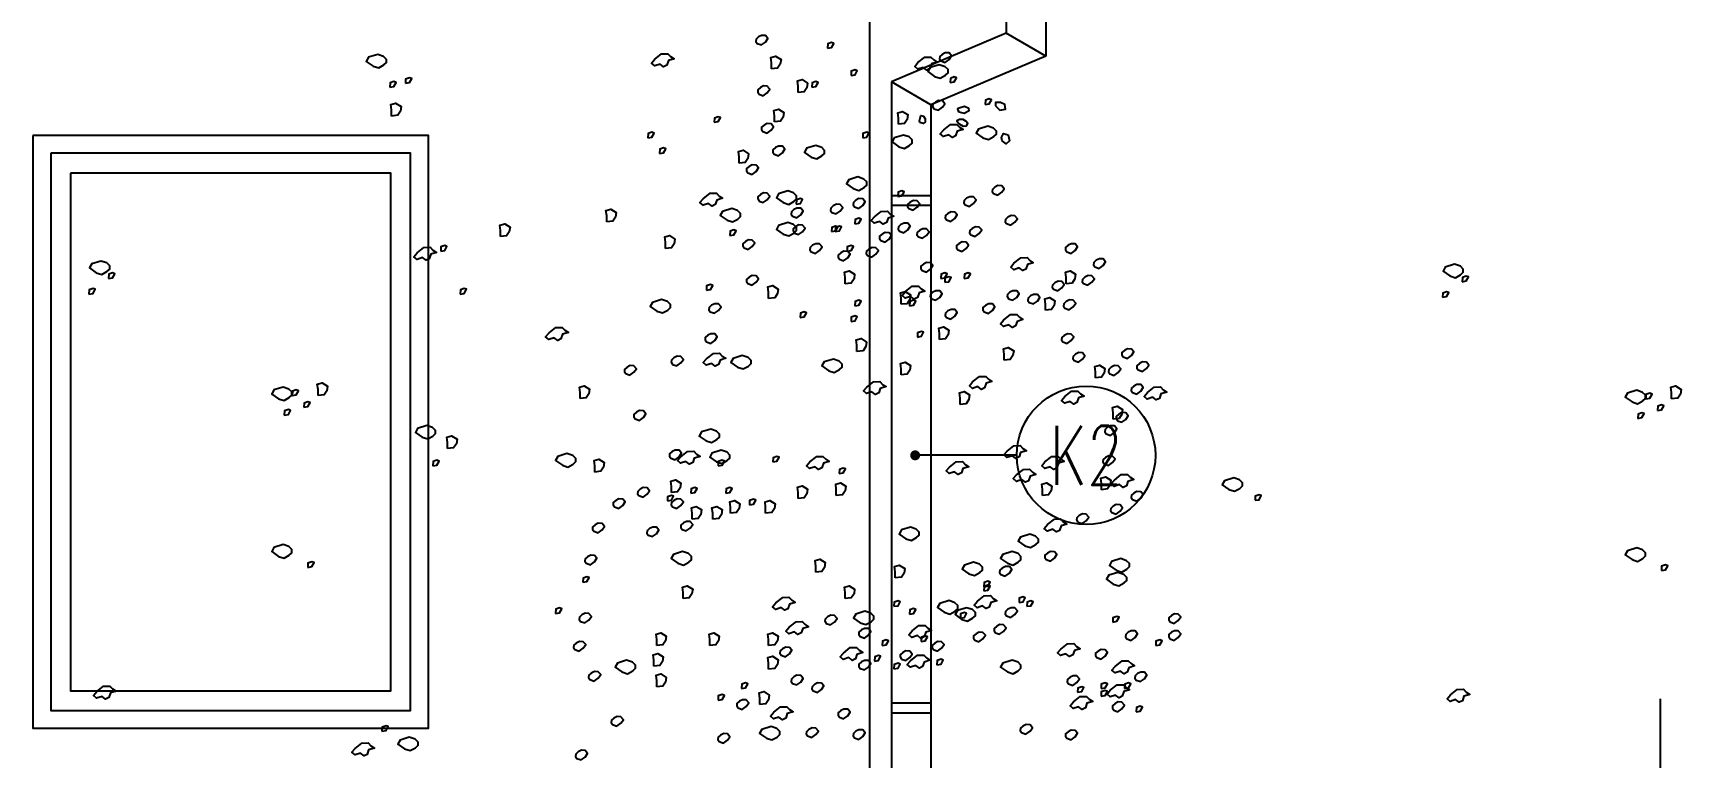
# Model space of a CAD drawing. Header units: millimetres. Extents: x 462666 to 1244237, y 2328025 to 3795663.
# Drawn here: x 1076190 to 1080358, y 2914941 to 2916773 of the extents above; entities that cross this region are included whole.
import ezdxf
from ezdxf.enums import TextEntityAlignment as Align
from ezdxf.lldxf.tags import DXFTag

# ---------------------------------------------------------------- set-up
doc = ezdxf.new("R2010")
doc.units = ezdxf.units.MM
for name, color, linetype in [('arbre', 250, 'Continuous'), ('MUR-POH', 64, 'Continuous'), ('MUR_POH', 64, 'Continuous'), ('MUR_REZ', 3, 'Continuous'), ('PLE_REZ', 200, 'Continuous'), ('TXT_50', 50, 'Continuous')]:
    doc.layers.add(name, color=color, linetype=linetype)
doc.styles.add('SIMPLEX.SHX', font='SIMPLEX.SHX', dxfattribs={"width": 0.7})
tags = doc.linetypes.add('DASHED', pattern=[0.75, 0.5, -0.25]).pattern_tags.tags
tags[6:7] = [DXFTag(74, 4), DXFTag(75, 0), DXFTag(340, '0'), DXFTag(46, 1.0), DXFTag(50, 0.0), DXFTag(44, 0.0), DXFTag(45, 0.0)]
tags[4:5] = [DXFTag(74, 4), DXFTag(75, 0), DXFTag(340, '0'), DXFTag(46, 1.0), DXFTag(50, 0.0), DXFTag(44, 0.0), DXFTag(45, 0.0)]

# ---------------------------------------------------------------- blocks, each defined once
blk = doc.blocks.new('arbre3')
at = {"layer": 'arbre', "color": 252}
for points in [[(249.479, 32.191), (249.52, 32.176), (249.559, 32.204), (249.583, 32.239), (249.559, 32.267), (249.522, 32.269), (249.492, 32.254), (249.468, 32.232), (249.466, 32.211)], [(258.859, 31.94), (258.914, 31.923), (258.964, 31.951), (258.99, 31.975), (258.99, 32.005), (258.962, 32.034), (258.905, 32.053), (258.816, 32.025), (258.794, 31.986)], [(261.587, 32.006), (261.652, 32.058), (261.713, 32.06), (261.739, 32.032), (261.774, 32.01), (261.717, 31.993), (261.702, 31.949), (261.671, 31.934), (261.637, 31.96), (261.585, 31.943), (261.554, 31.969)], [(263.257, 32.114), (263.296, 32.121), (263.318, 32.16), (263.296, 32.169), (263.259, 32.156)], [(264.353, 31.991), (264.394, 31.976), (264.433, 32.004), (264.457, 32.039), (264.433, 32.067), (264.396, 32.069), (264.366, 32.054), (264.342, 32.032), (264.34, 32.01)], [(251.195, 31.872), (251.25, 31.855), (251.3, 31.883), (251.326, 31.907), (251.326, 31.938), (251.298, 31.966), (251.241, 31.985), (251.152, 31.957), (251.13, 31.918)], [(262.715, 31.913), (262.715, 31.971), (262.709, 32.024), (262.755, 32.037), (262.807, 32.004), (262.8, 31.958), (262.774, 31.919)], [(263.484, 31.85), (263.523, 31.856), (263.545, 31.895), (263.523, 31.904), (263.486, 31.891)], [(264.132, 31.974), (264.197, 32.026), (264.258, 32.028), (264.284, 32), (264.319, 31.978), (264.263, 31.961), (264.247, 31.917), (264.217, 31.902), (264.182, 31.928), (264.13, 31.911), (264.1, 31.937)], [(249.497, 31.701), (249.538, 31.685), (249.577, 31.714), (249.601, 31.748), (249.577, 31.777), (249.54, 31.779), (249.51, 31.764), (249.486, 31.742), (249.484, 31.72)], [(251.346, 31.812), (251.386, 31.818), (251.407, 31.858), (251.386, 31.866), (251.349, 31.853)], [(259.022, 31.736), (259.061, 31.743), (259.083, 31.782), (259.061, 31.791), (259.024, 31.778)], [(259.173, 31.774), (259.212, 31.781), (259.234, 31.82), (259.212, 31.828), (259.175, 31.815)], [(262.972, 31.685), (262.972, 31.744), (262.965, 31.796), (263.011, 31.809), (263.063, 31.776), (263.057, 31.731), (263.031, 31.691)], [(263.106, 31.736), (263.145, 31.743), (263.166, 31.782), (263.145, 31.791), (263.108, 31.778)], [(259.039, 31.457), (259.039, 31.516), (259.033, 31.568), (259.078, 31.581), (259.131, 31.548), (259.124, 31.503), (259.098, 31.464)], [(264.287, 31.528), (264.329, 31.513), (264.368, 31.541), (264.392, 31.576), (264.368, 31.604), (264.331, 31.607), (264.3, 31.591), (264.277, 31.57), (264.274, 31.548)], [(264.783, 31.567), (264.822, 31.574), (264.844, 31.613), (264.822, 31.622), (264.785, 31.609)], [(264.881, 31.554), (264.924, 31.513), (264.979, 31.524), (264.974, 31.567), (264.931, 31.589), (264.881, 31.587)], [(249.533, 31.337), (249.575, 31.322), (249.614, 31.35), (249.638, 31.385), (249.614, 31.413), (249.577, 31.415), (249.546, 31.4), (249.522, 31.379), (249.52, 31.357)], [(262.16, 31.396), (262.199, 31.403), (262.221, 31.442), (262.199, 31.45), (262.163, 31.437)], [(262.744, 31.4), (262.744, 31.459), (262.737, 31.511), (262.783, 31.524), (262.835, 31.491), (262.829, 31.446), (262.803, 31.407)], [(263.942, 31.378), (263.942, 31.437), (263.936, 31.489), (263.981, 31.502), (264.033, 31.47), (264.027, 31.424), (264.001, 31.385)], [(264.148, 31.411), (264.159, 31.461), (264.187, 31.457), (264.2, 31.428), (264.203, 31.396), (264.181, 31.385), (264.15, 31.394)], [(264.531, 31.381), (264.568, 31.357), (264.603, 31.363), (264.616, 31.385), (264.596, 31.407), (264.57, 31.422), (264.533, 31.424), (264.507, 31.411)], [(264.526, 31.496), (264.579, 31.483), (264.626, 31.509), (264.624, 31.53), (264.581, 31.548), (264.54, 31.535), (264.513, 31.526), (264.518, 31.513)], [(261.518, 31.245), (261.557, 31.251), (261.578, 31.291), (261.557, 31.299), (261.52, 31.286)], [(263.597, 31.245), (263.636, 31.251), (263.658, 31.291), (263.636, 31.299), (263.599, 31.286)], [(263.946, 31.16), (264.001, 31.143), (264.051, 31.171), (264.077, 31.195), (264.077, 31.226), (264.048, 31.254), (263.992, 31.273), (263.903, 31.245), (263.881, 31.206)], [(264.381, 31.322), (264.446, 31.374), (264.507, 31.376), (264.533, 31.348), (264.568, 31.326), (264.511, 31.309), (264.496, 31.265), (264.466, 31.25), (264.431, 31.276), (264.379, 31.259), (264.348, 31.285)], [(264.761, 31.246), (264.816, 31.229), (264.866, 31.257), (264.892, 31.281), (264.892, 31.311), (264.863, 31.339), (264.807, 31.359), (264.718, 31.331), (264.696, 31.292)], [(264.939, 31.248), (264.959, 31.287), (265.004, 31.274), (265.017, 31.215), (264.985, 31.189), (264.946, 31.215)], [(249.642, 31.119), (249.684, 31.104), (249.723, 31.132), (249.747, 31.167), (249.723, 31.195), (249.686, 31.197), (249.655, 31.182), (249.632, 31.161), (249.629, 31.139)], [(261.631, 31.094), (261.67, 31.1), (261.692, 31.139), (261.67, 31.148), (261.633, 31.135)], [(262.402, 31.001), (262.402, 31.06), (262.395, 31.112), (262.441, 31.125), (262.493, 31.092), (262.487, 31.047), (262.461, 31.008)], [(263.098, 31.059), (263.153, 31.041), (263.203, 31.07), (263.229, 31.094), (263.229, 31.124), (263.201, 31.152), (263.144, 31.172), (263.055, 31.144), (263.033, 31.104)], [(249.388, 30.938), (249.429, 30.922), (249.468, 30.951), (249.492, 30.985), (249.468, 31.014), (249.431, 31.016), (249.401, 31.001), (249.377, 30.979), (249.375, 30.957)], [(263.505, 30.754), (263.56, 30.736), (263.61, 30.765), (263.636, 30.788), (263.636, 30.819), (263.608, 30.847), (263.551, 30.867), (263.462, 30.838), (263.44, 30.799)], [(264.863, 30.706), (264.904, 30.69), (264.943, 30.719), (264.967, 30.753), (264.943, 30.782), (264.906, 30.784), (264.876, 30.769), (264.852, 30.747), (264.849, 30.725)], [(249.497, 30.665), (249.538, 30.65), (249.577, 30.678), (249.601, 30.713), (249.577, 30.741), (249.54, 30.743), (249.51, 30.728), (249.486, 30.706), (249.484, 30.685)], [(262.055, 30.656), (262.12, 30.709), (262.181, 30.711), (262.207, 30.682), (262.242, 30.661), (262.185, 30.643), (262.17, 30.6), (262.14, 30.585), (262.105, 30.611), (262.053, 30.593), (262.022, 30.619)], [(262.827, 30.618), (262.881, 30.601), (262.931, 30.629), (262.958, 30.653), (262.958, 30.683), (262.929, 30.712), (262.873, 30.731), (262.784, 30.703), (262.762, 30.664)], [(262.954, 30.602), (262.994, 30.609), (263.015, 30.648), (262.994, 30.657), (262.957, 30.644)], [(263.518, 30.578), (263.559, 30.563), (263.598, 30.591), (263.622, 30.626), (263.598, 30.654), (263.561, 30.657), (263.531, 30.641), (263.507, 30.62), (263.505, 30.598)], [(263.937, 30.678), (263.977, 30.685), (263.998, 30.724), (263.977, 30.732), (263.94, 30.719)], [(264.045, 30.56), (264.086, 30.545), (264.125, 30.573), (264.149, 30.608), (264.125, 30.636), (264.088, 30.638), (264.058, 30.623), (264.034, 30.602), (264.032, 30.58)], [(264.59, 30.597), (264.631, 30.581), (264.67, 30.61), (264.694, 30.644), (264.67, 30.673), (264.633, 30.675), (264.603, 30.66), (264.579, 30.638), (264.577, 30.616)], [(261.12, 30.432), (261.12, 30.49), (261.113, 30.542), (261.159, 30.555), (261.211, 30.523), (261.204, 30.477), (261.178, 30.438)], [(262.285, 30.449), (262.339, 30.431), (262.389, 30.459), (262.415, 30.483), (262.415, 30.514), (262.387, 30.542), (262.33, 30.562), (262.241, 30.533), (262.219, 30.494)], [(262.918, 30.488), (262.959, 30.472), (262.998, 30.501), (263.022, 30.535), (262.998, 30.564), (262.961, 30.566), (262.931, 30.551), (262.907, 30.529), (262.905, 30.507)], [(263.299, 30.524), (263.341, 30.509), (263.38, 30.537), (263.404, 30.572), (263.38, 30.6), (263.343, 30.602), (263.313, 30.587), (263.289, 30.565), (263.286, 30.543)], [(263.522, 30.413), (263.561, 30.42), (263.582, 30.459), (263.561, 30.468), (263.524, 30.455)], [(263.712, 30.481), (263.777, 30.534), (263.838, 30.536), (263.864, 30.507), (263.898, 30.486), (263.842, 30.468), (263.827, 30.425), (263.796, 30.41), (263.762, 30.436), (263.709, 30.418), (263.679, 30.444)], [(264.408, 30.451), (264.449, 30.436), (264.489, 30.464), (264.512, 30.499), (264.489, 30.527), (264.452, 30.529), (264.421, 30.514), (264.397, 30.493), (264.395, 30.471)], [(264.99, 30.415), (265.031, 30.4), (265.07, 30.428), (265.094, 30.463), (265.07, 30.491), (265.033, 30.493), (265.003, 30.478), (264.979, 30.456), (264.977, 30.434)], [(260.094, 30.289), (260.094, 30.348), (260.087, 30.4), (260.133, 30.413), (260.185, 30.38), (260.178, 30.335), (260.152, 30.296)], [(261.69, 30.175), (261.69, 30.234), (261.683, 30.286), (261.729, 30.299), (261.781, 30.266), (261.774, 30.221), (261.748, 30.182)], [(262.312, 30.3), (262.351, 30.307), (262.372, 30.346), (262.351, 30.354), (262.314, 30.341)], [(262.827, 30.313), (262.881, 30.296), (262.931, 30.324), (262.958, 30.348), (262.958, 30.378), (262.929, 30.406), (262.873, 30.426), (262.784, 30.398), (262.762, 30.359)], [(262.936, 30.324), (262.977, 30.309), (263.016, 30.337), (263.04, 30.372), (263.016, 30.4), (262.979, 30.402), (262.949, 30.387), (262.925, 30.365), (262.923, 30.344)], [(263.295, 30.338), (263.334, 30.344), (263.356, 30.383), (263.334, 30.392), (263.297, 30.379)], [(263.332, 30.338), (263.372, 30.344), (263.393, 30.383), (263.372, 30.392), (263.335, 30.379)], [(263.772, 30.251), (263.813, 30.236), (263.852, 30.264), (263.876, 30.299), (263.852, 30.327), (263.815, 30.33), (263.785, 30.314), (263.761, 30.293), (263.759, 30.271)], [(263.954, 30.342), (263.995, 30.327), (264.034, 30.355), (264.058, 30.39), (264.034, 30.418), (263.997, 30.42), (263.967, 30.405), (263.943, 30.384), (263.941, 30.362)], [(264.136, 30.288), (264.177, 30.273), (264.216, 30.301), (264.24, 30.336), (264.216, 30.364), (264.179, 30.366), (264.149, 30.351), (264.125, 30.329), (264.122, 30.307)], [(264.644, 30.306), (264.686, 30.291), (264.725, 30.319), (264.749, 30.354), (264.725, 30.382), (264.688, 30.384), (264.657, 30.369), (264.634, 30.347), (264.631, 30.325)], [(249.352, 30.211), (249.393, 30.196), (249.432, 30.224), (249.456, 30.259), (249.432, 30.287), (249.395, 30.289), (249.365, 30.274), (249.341, 30.252), (249.339, 30.23)], [(259.287, 30.132), (259.352, 30.184), (259.413, 30.186), (259.439, 30.158), (259.474, 30.136), (259.417, 30.119), (259.402, 30.075), (259.372, 30.06), (259.337, 30.086), (259.285, 30.069), (259.254, 30.095)], [(259.514, 30.149), (259.553, 30.155), (259.574, 30.195), (259.553, 30.203), (259.516, 30.19)], [(263.1, 30.142), (263.141, 30.127), (263.18, 30.155), (263.204, 30.19), (263.18, 30.218), (263.143, 30.221), (263.113, 30.205), (263.089, 30.184), (263.087, 30.162)], [(263.372, 30.07), (263.413, 30.055), (263.453, 30.083), (263.477, 30.118), (263.453, 30.146), (263.416, 30.148), (263.385, 30.133), (263.361, 30.111), (263.359, 30.089)], [(263.446, 30.149), (263.485, 30.155), (263.507, 30.195), (263.485, 30.203), (263.448, 30.19)], [(263.645, 30.106), (263.686, 30.091), (263.725, 30.119), (263.749, 30.154), (263.725, 30.182), (263.688, 30.184), (263.658, 30.169), (263.634, 30.147), (263.632, 30.126)], [(264.517, 30.161), (264.558, 30.145), (264.598, 30.174), (264.622, 30.208), (264.598, 30.237), (264.561, 30.239), (264.53, 30.224), (264.506, 30.202), (264.504, 30.18)], [(265.571, 30.142), (265.613, 30.127), (265.652, 30.155), (265.676, 30.19), (265.652, 30.218), (265.615, 30.221), (265.584, 30.205), (265.56, 30.184), (265.558, 30.162)], [(256.18, 29.94), (256.235, 29.923), (256.285, 29.951), (256.311, 29.975), (256.311, 30.005), (256.283, 30.034), (256.226, 30.053), (256.137, 30.025), (256.115, 29.986)], [(264.172, 29.961), (264.213, 29.946), (264.252, 29.974), (264.276, 30.009), (264.252, 30.037), (264.215, 30.039), (264.185, 30.024), (264.161, 30.002), (264.159, 29.98)], [(265.061, 30.032), (265.127, 30.084), (265.187, 30.086), (265.214, 30.058), (265.248, 30.036), (265.192, 30.019), (265.177, 29.975), (265.146, 29.96), (265.111, 29.986), (265.059, 29.969), (265.029, 29.995)], [(265.844, 29.997), (265.885, 29.982), (265.924, 30.01), (265.948, 30.045), (265.924, 30.073), (265.887, 30.075), (265.857, 30.06), (265.833, 30.038), (265.831, 30.017)], [(249.388, 29.866), (249.429, 29.85), (249.468, 29.879), (249.492, 29.913), (249.468, 29.942), (249.431, 29.944), (249.401, 29.929), (249.377, 29.907), (249.375, 29.885)], [(256.3, 29.884), (256.339, 29.891), (256.361, 29.93), (256.339, 29.939), (256.302, 29.926)], [(262.085, 29.771), (262.124, 29.777), (262.146, 29.817), (262.124, 29.825), (262.087, 29.812)], [(263.428, 29.833), (263.428, 29.892), (263.421, 29.944), (263.467, 29.957), (263.519, 29.925), (263.513, 29.879), (263.487, 29.84)], [(264.353, 29.884), (264.393, 29.891), (264.414, 29.93), (264.393, 29.939), (264.356, 29.926)], [(264.391, 29.847), (264.43, 29.853), (264.452, 29.892), (264.43, 29.901), (264.393, 29.888)], [(264.58, 29.884), (264.619, 29.891), (264.641, 29.93), (264.619, 29.939), (264.582, 29.926)], [(265.444, 29.779), (265.485, 29.764), (265.525, 29.792), (265.548, 29.827), (265.525, 29.855), (265.488, 29.857), (265.457, 29.842), (265.433, 29.82), (265.431, 29.799)], [(265.565, 29.833), (265.565, 29.892), (265.559, 29.944), (265.604, 29.957), (265.656, 29.925), (265.65, 29.879), (265.624, 29.84)], [(265.735, 29.834), (265.776, 29.818), (265.815, 29.847), (265.839, 29.881), (265.815, 29.91), (265.778, 29.912), (265.748, 29.897), (265.724, 29.875), (265.722, 29.853)], [(249.024, 29.593), (249.066, 29.578), (249.105, 29.606), (249.129, 29.641), (249.105, 29.669), (249.068, 29.671), (249.037, 29.656), (249.014, 29.634), (249.011, 29.613)], [(256.111, 29.733), (256.15, 29.74), (256.171, 29.779), (256.15, 29.787), (256.113, 29.774)], [(259.703, 29.733), (259.742, 29.74), (259.764, 29.779), (259.742, 29.787), (259.705, 29.774)], [(261.606, 29.567), (261.661, 29.55), (261.711, 29.578), (261.737, 29.602), (261.737, 29.632), (261.708, 29.661), (261.652, 29.68), (261.563, 29.652), (261.541, 29.613)], [(262.687, 29.691), (262.687, 29.75), (262.68, 29.802), (262.726, 29.815), (262.778, 29.782), (262.772, 29.737), (262.746, 29.697)], [(263.522, 29.62), (263.561, 29.626), (263.582, 29.665), (263.561, 29.674), (263.524, 29.661)], [(263.969, 29.634), (263.969, 29.693), (263.963, 29.745), (264.008, 29.758), (264.061, 29.725), (264.054, 29.68), (264.028, 29.64)], [(264.011, 29.757), (264.077, 29.809), (264.138, 29.811), (264.164, 29.783), (264.198, 29.761), (264.142, 29.744), (264.127, 29.7), (264.096, 29.685), (264.061, 29.711), (264.009, 29.694), (263.979, 29.72)], [(264.051, 29.62), (264.09, 29.626), (264.112, 29.665), (264.09, 29.674), (264.053, 29.661)], [(264.263, 29.688), (264.304, 29.673), (264.343, 29.701), (264.367, 29.736), (264.343, 29.764), (264.306, 29.766), (264.276, 29.751), (264.252, 29.729), (264.25, 29.708)], [(265.008, 29.688), (265.049, 29.673), (265.088, 29.701), (265.112, 29.736), (265.088, 29.764), (265.051, 29.766), (265.021, 29.751), (264.997, 29.729), (264.995, 29.708)], [(265.208, 29.652), (265.249, 29.637), (265.288, 29.665), (265.312, 29.7), (265.288, 29.728), (265.251, 29.73), (265.221, 29.715), (265.197, 29.693), (265.195, 29.671)], [(265.366, 29.577), (265.366, 29.636), (265.359, 29.688), (265.405, 29.701), (265.457, 29.668), (265.45, 29.623), (265.424, 29.584)], [(265.553, 29.597), (265.594, 29.582), (265.634, 29.61), (265.658, 29.645), (265.634, 29.673), (265.597, 29.676), (265.566, 29.66), (265.542, 29.639), (265.54, 29.617)], [(262.992, 29.506), (263.031, 29.513), (263.053, 29.552), (263.031, 29.561), (262.994, 29.548)], [(263.484, 29.469), (263.523, 29.475), (263.545, 29.514), (263.523, 29.523), (263.486, 29.51)], [(264.408, 29.507), (264.449, 29.491), (264.489, 29.52), (264.512, 29.554), (264.489, 29.583), (264.452, 29.585), (264.421, 29.57), (264.397, 29.548), (264.395, 29.526)], [(264.772, 29.561), (264.813, 29.546), (264.852, 29.574), (264.876, 29.609), (264.852, 29.637), (264.815, 29.639), (264.785, 29.624), (264.761, 29.602), (264.759, 29.581)], [(264.961, 29.482), (265.027, 29.534), (265.087, 29.536), (265.114, 29.508), (265.148, 29.486), (265.092, 29.469), (265.077, 29.425), (265.046, 29.41), (265.011, 29.436), (264.959, 29.419), (264.929, 29.445)], [(248.988, 29.303), (249.029, 29.287), (249.069, 29.316), (249.092, 29.35), (249.069, 29.379), (249.032, 29.381), (249.001, 29.366), (248.977, 29.344), (248.975, 29.322)], [(260.562, 29.357), (260.627, 29.409), (260.688, 29.411), (260.714, 29.383), (260.749, 29.361), (260.692, 29.344), (260.677, 29.3), (260.647, 29.285), (260.612, 29.311), (260.56, 29.294), (260.529, 29.32)], [(264.127, 29.317), (264.166, 29.324), (264.187, 29.363), (264.166, 29.372), (264.129, 29.359)], [(264.34, 29.292), (264.34, 29.351), (264.333, 29.403), (264.379, 29.416), (264.431, 29.383), (264.425, 29.338), (264.398, 29.299)], [(265.535, 29.27), (265.576, 29.255), (265.615, 29.283), (265.639, 29.318), (265.615, 29.346), (265.578, 29.349), (265.548, 29.333), (265.524, 29.312), (265.522, 29.29)], [(263.542, 29.178), (263.542, 29.237), (263.535, 29.289), (263.581, 29.302), (263.633, 29.269), (263.627, 29.224), (263.601, 29.185)], [(264.967, 29.093), (264.967, 29.151), (264.96, 29.203), (265.006, 29.217), (265.058, 29.184), (265.051, 29.138), (265.025, 29.099)], [(266.117, 29.125), (266.158, 29.11), (266.197, 29.138), (266.221, 29.173), (266.197, 29.201), (266.16, 29.203), (266.13, 29.188), (266.106, 29.166), (266.104, 29.145)], [(248.207, 28.994), (248.248, 28.978), (248.287, 29.007), (248.311, 29.041), (248.287, 29.07), (248.25, 29.072), (248.22, 29.057), (248.196, 29.035), (248.194, 29.013)], [(248.661, 29.084), (248.702, 29.069), (248.741, 29.098), (248.765, 29.132), (248.741, 29.161), (248.704, 29.163), (248.674, 29.147), (248.65, 29.126), (248.648, 29.104)], [(262.087, 29.107), (262.152, 29.159), (262.213, 29.161), (262.239, 29.133), (262.274, 29.111), (262.217, 29.094), (262.202, 29.051), (262.171, 29.035), (262.137, 29.061), (262.084, 29.044), (262.054, 29.07)], [(262.386, 29.025), (262.441, 29.008), (262.491, 29.036), (262.517, 29.06), (262.517, 29.09), (262.488, 29.118), (262.432, 29.138), (262.343, 29.11), (262.321, 29.071)], [(263.268, 28.991), (263.322, 28.974), (263.372, 29.002), (263.398, 29.026), (263.398, 29.056), (263.37, 29.084), (263.314, 29.104), (263.225, 29.076), (263.203, 29.037)], [(263.969, 28.95), (263.969, 29.009), (263.963, 29.061), (264.008, 29.074), (264.061, 29.042), (264.054, 28.996), (264.028, 28.957)], [(265.644, 29.089), (265.685, 29.073), (265.724, 29.102), (265.748, 29.136), (265.724, 29.165), (265.688, 29.167), (265.657, 29.152), (265.633, 29.13), (265.631, 29.108)], [(265.85, 28.922), (265.85, 28.98), (265.844, 29.033), (265.889, 29.046), (265.941, 29.013), (265.935, 28.967), (265.909, 28.928)], [(265.989, 28.961), (266.031, 28.946), (266.07, 28.975), (266.094, 29.009), (266.07, 29.038), (266.033, 29.04), (266.002, 29.025), (265.979, 29.003), (265.976, 28.981)], [(266.262, 28.998), (266.303, 28.983), (266.342, 29.011), (266.366, 29.046), (266.342, 29.074), (266.305, 29.076), (266.275, 29.061), (266.251, 29.039), (266.249, 29.017)], [(258.327, 28.751), (258.327, 28.81), (258.32, 28.862), (258.366, 28.875), (258.418, 28.842), (258.412, 28.797), (258.386, 28.757)], [(263.637, 28.832), (263.702, 28.884), (263.763, 28.887), (263.789, 28.858), (263.823, 28.837), (263.767, 28.819), (263.752, 28.776), (263.721, 28.76), (263.687, 28.787), (263.634, 28.769), (263.604, 28.795)], [(264.661, 28.882), (264.727, 28.934), (264.788, 28.936), (264.814, 28.908), (264.848, 28.887), (264.792, 28.869), (264.777, 28.826), (264.746, 28.81), (264.711, 28.837), (264.659, 28.819), (264.629, 28.845)], [(257.944, 28.72), (257.998, 28.702), (258.048, 28.731), (258.074, 28.755), (258.074, 28.785), (258.046, 28.813), (257.989, 28.833), (257.9, 28.805), (257.879, 28.765)], [(258.077, 28.75), (258.116, 28.757), (258.138, 28.796), (258.116, 28.805), (258.079, 28.792)], [(260.863, 28.722), (260.863, 28.781), (260.857, 28.833), (260.902, 28.846), (260.954, 28.814), (260.948, 28.768), (260.922, 28.729)], [(264.539, 28.665), (264.539, 28.724), (264.533, 28.776), (264.578, 28.789), (264.631, 28.757), (264.624, 28.711), (264.598, 28.672)], [(265.554, 28.74), (265.619, 28.792), (265.68, 28.794), (265.706, 28.766), (265.741, 28.744), (265.684, 28.727), (265.669, 28.683), (265.639, 28.668), (265.604, 28.694), (265.552, 28.677), (265.521, 28.703)], [(266.207, 28.78), (266.249, 28.765), (266.288, 28.793), (266.312, 28.828), (266.288, 28.856), (266.251, 28.858), (266.221, 28.843), (266.197, 28.821), (266.194, 28.799)], [(266.353, 28.78), (266.418, 28.832), (266.479, 28.834), (266.505, 28.806), (266.54, 28.784), (266.483, 28.767), (266.468, 28.723), (266.438, 28.708), (266.403, 28.734), (266.351, 28.717), (266.32, 28.743)], [(248.297, 28.558), (248.339, 28.542), (248.378, 28.571), (248.402, 28.605), (248.378, 28.634), (248.341, 28.636), (248.31, 28.621), (248.287, 28.599), (248.284, 28.577)], [(258.001, 28.561), (258.04, 28.568), (258.062, 28.607), (258.04, 28.616), (258.003, 28.603)], [(258.19, 28.637), (258.229, 28.644), (258.251, 28.683), (258.229, 28.691), (258.192, 28.678)], [(266.021, 28.523), (266.021, 28.582), (266.015, 28.634), (266.06, 28.647), (266.112, 28.614), (266.106, 28.569), (266.08, 28.53)], [(266.062, 28.507), (266.103, 28.492), (266.142, 28.52), (266.166, 28.555), (266.142, 28.583), (266.106, 28.586), (266.075, 28.57), (266.051, 28.549), (266.049, 28.527)], [(259.334, 28.347), (259.389, 28.33), (259.439, 28.358), (259.465, 28.382), (259.465, 28.412), (259.436, 28.44), (259.38, 28.46), (259.291, 28.432), (259.269, 28.393)], [(262.081, 28.313), (262.135, 28.296), (262.185, 28.324), (262.211, 28.348), (262.211, 28.378), (262.183, 28.406), (262.127, 28.426), (262.038, 28.398), (262.016, 28.359)], [(265.953, 28.38), (265.994, 28.365), (266.033, 28.393), (266.057, 28.428), (266.033, 28.456), (265.996, 28.458), (265.966, 28.443), (265.942, 28.421), (265.94, 28.4)], [(248.643, 28.176), (248.684, 28.161), (248.723, 28.189), (248.747, 28.224), (248.723, 28.252), (248.686, 28.254), (248.656, 28.239), (248.632, 28.217), (248.63, 28.196)], [(259.581, 28.238), (259.581, 28.297), (259.574, 28.349), (259.62, 28.362), (259.672, 28.329), (259.666, 28.284), (259.639, 28.245)], [(264.995, 28.213), (265.06, 28.265), (265.121, 28.267), (265.147, 28.239), (265.182, 28.217), (265.125, 28.2), (265.11, 28.156), (265.08, 28.141), (265.045, 28.167), (264.993, 28.15), (264.962, 28.176)], [(259.438, 28.07), (259.477, 28.077), (259.499, 28.116), (259.477, 28.124), (259.44, 28.111)], [(260.691, 28.076), (260.745, 28.058), (260.795, 28.087), (260.821, 28.111), (260.821, 28.141), (260.793, 28.169), (260.736, 28.189), (260.647, 28.16), (260.625, 28.121)], [(261.006, 28.01), (261.006, 28.069), (260.999, 28.121), (261.045, 28.134), (261.097, 28.101), (261.09, 28.056), (261.064, 28.017)], [(261.837, 28.158), (261.902, 28.21), (261.963, 28.212), (261.989, 28.184), (262.024, 28.162), (261.967, 28.144), (261.952, 28.101), (261.921, 28.086), (261.887, 28.112), (261.834, 28.095), (261.804, 28.121)], [(262.183, 28.11), (262.237, 28.092), (262.287, 28.121), (262.313, 28.144), (262.313, 28.175), (262.285, 28.203), (262.228, 28.223), (262.139, 28.194), (262.118, 28.155)], [(262.198, 28.07), (262.237, 28.077), (262.259, 28.116), (262.237, 28.124), (262.2, 28.111)], [(262.728, 28.108), (262.767, 28.114), (262.788, 28.154), (262.767, 28.162), (262.73, 28.149)], [(263.087, 28.108), (263.152, 28.16), (263.213, 28.162), (263.239, 28.134), (263.273, 28.112), (263.217, 28.095), (263.202, 28.051), (263.171, 28.036), (263.137, 28.062), (263.084, 28.045), (263.054, 28.071)], [(264.436, 28.058), (264.502, 28.11), (264.563, 28.112), (264.589, 28.084), (264.623, 28.062), (264.567, 28.045), (264.552, 28.001), (264.521, 27.986), (264.486, 28.012), (264.434, 27.995), (264.404, 28.021)], [(265.361, 28.108), (265.427, 28.16), (265.487, 28.162), (265.514, 28.134), (265.548, 28.112), (265.492, 28.095), (265.477, 28.051), (265.446, 28.036), (265.411, 28.062), (265.359, 28.045), (265.329, 28.071)], [(265.935, 28.089), (265.976, 28.074), (266.015, 28.102), (266.039, 28.137), (266.015, 28.165), (265.978, 28.168), (265.948, 28.152), (265.924, 28.131), (265.922, 28.109)], [(254.044, 27.872), (254.098, 27.855), (254.148, 27.883), (254.174, 27.907), (254.174, 27.938), (254.146, 27.966), (254.09, 27.985), (254, 27.957), (253.979, 27.918)], [(261.747, 27.811), (261.747, 27.87), (261.74, 27.922), (261.786, 27.935), (261.838, 27.902), (261.831, 27.856), (261.805, 27.817)], [(263.37, 27.995), (263.409, 28.001), (263.431, 28.04), (263.409, 28.049), (263.372, 28.036)], [(265.086, 27.983), (265.152, 28.035), (265.212, 28.037), (265.239, 28.009), (265.273, 27.987), (265.217, 27.97), (265.202, 27.926), (265.171, 27.911), (265.136, 27.937), (265.084, 27.92), (265.054, 27.946)], [(265.907, 27.839), (265.907, 27.898), (265.901, 27.95), (265.946, 27.963), (265.998, 27.931), (265.992, 27.885), (265.966, 27.846)], [(266.033, 27.933), (266.099, 27.985), (266.159, 27.987), (266.186, 27.959), (266.22, 27.937), (266.164, 27.92), (266.149, 27.877), (266.118, 27.861), (266.083, 27.888), (266.031, 27.87), (266.001, 27.896)], [(248.098, 27.704), (248.139, 27.689), (248.178, 27.717), (248.202, 27.752), (248.178, 27.78), (248.141, 27.782), (248.111, 27.767), (248.087, 27.745), (248.084, 27.723)], [(248.334, 27.813), (248.375, 27.798), (248.414, 27.826), (248.438, 27.861), (248.414, 27.889), (248.377, 27.891), (248.347, 27.876), (248.323, 27.854), (248.321, 27.832)], [(248.661, 27.704), (248.702, 27.689), (248.741, 27.717), (248.765, 27.752), (248.741, 27.78), (248.704, 27.782), (248.674, 27.767), (248.65, 27.745), (248.648, 27.723)], [(254.296, 27.768), (254.335, 27.774), (254.357, 27.813), (254.335, 27.822), (254.298, 27.809)], [(261.707, 27.73), (261.746, 27.737), (261.767, 27.776), (261.746, 27.784), (261.709, 27.771)], [(261.933, 27.806), (261.973, 27.812), (261.994, 27.851), (261.973, 27.86), (261.936, 27.847)], [(262.274, 27.806), (262.313, 27.812), (262.335, 27.851), (262.313, 27.86), (262.276, 27.847)], [(262.972, 27.754), (262.972, 27.813), (262.965, 27.865), (263.011, 27.878), (263.063, 27.845), (263.057, 27.8), (263.031, 27.76)], [(263.342, 27.782), (263.342, 27.841), (263.336, 27.893), (263.382, 27.906), (263.434, 27.874), (263.427, 27.828), (263.401, 27.789)], [(265.337, 27.782), (265.337, 27.841), (265.331, 27.893), (265.376, 27.906), (265.428, 27.874), (265.422, 27.828), (265.396, 27.789)], [(266.207, 27.744), (266.249, 27.729), (266.288, 27.757), (266.312, 27.792), (266.288, 27.82), (266.251, 27.822), (266.221, 27.807), (266.197, 27.786), (266.194, 27.764)], [(261.946, 27.555), (261.946, 27.613), (261.94, 27.665), (261.985, 27.678), (262.037, 27.646), (262.031, 27.6), (262.005, 27.561)], [(262.146, 27.555), (262.146, 27.613), (262.139, 27.665), (262.185, 27.678), (262.237, 27.646), (262.23, 27.6), (262.204, 27.561)], [(262.317, 27.611), (262.317, 27.67), (262.31, 27.722), (262.356, 27.735), (262.408, 27.703), (262.401, 27.657), (262.375, 27.618)], [(262.501, 27.692), (262.54, 27.699), (262.562, 27.738), (262.54, 27.747), (262.503, 27.733)], [(262.658, 27.611), (262.658, 27.67), (262.652, 27.722), (262.698, 27.735), (262.75, 27.703), (262.743, 27.657), (262.717, 27.618)], [(265.68, 27.526), (265.722, 27.511), (265.761, 27.539), (265.785, 27.574), (265.761, 27.602), (265.724, 27.604), (265.693, 27.589), (265.67, 27.568), (265.667, 27.546)], [(266.008, 27.617), (266.049, 27.602), (266.088, 27.63), (266.112, 27.665), (266.088, 27.693), (266.051, 27.695), (266.021, 27.68), (265.997, 27.658), (265.995, 27.637)], [(247.898, 27.468), (247.939, 27.452), (247.978, 27.481), (248.002, 27.515), (247.978, 27.544), (247.941, 27.546), (247.911, 27.531), (247.887, 27.509), (247.885, 27.487)], [(248.425, 27.431), (248.466, 27.416), (248.505, 27.444), (248.529, 27.479), (248.505, 27.507), (248.468, 27.509), (248.438, 27.494), (248.414, 27.473), (248.412, 27.451)], [(248.752, 27.486), (248.793, 27.471), (248.832, 27.499), (248.856, 27.534), (248.832, 27.562), (248.795, 27.564), (248.765, 27.549), (248.741, 27.527), (248.739, 27.505)], [(264.014, 27.364), (264.068, 27.347), (264.118, 27.375), (264.144, 27.399), (264.144, 27.429), (264.116, 27.457), (264.06, 27.477), (263.971, 27.449), (263.949, 27.41)], [(265.386, 27.502), (265.452, 27.554), (265.512, 27.556), (265.538, 27.528), (265.573, 27.506), (265.517, 27.489), (265.502, 27.445), (265.471, 27.43), (265.436, 27.456), (265.384, 27.439), (265.354, 27.465)], [(257.944, 27.194), (257.998, 27.177), (258.048, 27.205), (258.074, 27.229), (258.074, 27.26), (258.046, 27.288), (257.989, 27.307), (257.9, 27.279), (257.879, 27.24)], [(265.167, 27.296), (265.221, 27.279), (265.271, 27.307), (265.297, 27.331), (265.297, 27.361), (265.269, 27.39), (265.213, 27.409), (265.124, 27.381), (265.102, 27.342)], [(247.825, 27.159), (247.866, 27.144), (247.905, 27.172), (247.929, 27.207), (247.905, 27.235), (247.868, 27.237), (247.838, 27.222), (247.814, 27.2), (247.812, 27.178)], [(258.228, 27.087), (258.267, 27.094), (258.289, 27.133), (258.267, 27.142), (258.23, 27.129)], [(261.81, 27.127), (261.864, 27.109), (261.914, 27.137), (261.94, 27.161), (261.94, 27.192), (261.912, 27.22), (261.855, 27.24), (261.766, 27.211), (261.745, 27.172)], [(263.143, 27.042), (263.143, 27.1), (263.136, 27.153), (263.182, 27.166), (263.234, 27.133), (263.228, 27.087), (263.202, 27.048)], [(264.624, 27.025), (264.679, 27.008), (264.729, 27.036), (264.755, 27.06), (264.755, 27.09), (264.727, 27.118), (264.67, 27.138), (264.581, 27.11), (264.559, 27.071)], [(264.997, 27.127), (265.052, 27.109), (265.102, 27.137), (265.128, 27.161), (265.128, 27.192), (265.1, 27.22), (265.043, 27.24), (264.954, 27.211), (264.932, 27.172)], [(265.371, 27.163), (265.413, 27.148), (265.452, 27.176), (265.476, 27.211), (265.452, 27.239), (265.415, 27.241), (265.384, 27.226), (265.361, 27.204), (265.358, 27.182)], [(266.049, 27.059), (266.103, 27.041), (266.153, 27.07), (266.179, 27.094), (266.179, 27.124), (266.151, 27.152), (266.094, 27.172), (266.005, 27.144), (265.984, 27.104)], [(247.792, 26.974), (247.831, 26.981), (247.853, 27.02), (247.831, 27.028), (247.794, 27.015)], [(252.925, 26.957), (252.979, 26.94), (253.029, 26.968), (253.055, 26.992), (253.055, 27.022), (253.027, 27.051), (252.97, 27.07), (252.881, 27.042), (252.86, 27.003)], [(263.912, 26.985), (263.912, 27.043), (263.906, 27.096), (263.951, 27.109), (264.004, 27.076), (263.997, 27.03), (263.971, 26.991)], [(264.769, 26.898), (264.808, 26.905), (264.83, 26.944), (264.808, 26.953), (264.771, 26.94)], [(264.935, 27.018), (264.977, 27.002), (265.016, 27.031), (265.04, 27.065), (265.016, 27.094), (264.979, 27.096), (264.948, 27.081), (264.924, 27.059), (264.922, 27.037)], [(261.861, 26.785), (261.861, 26.844), (261.854, 26.896), (261.9, 26.909), (261.952, 26.877), (261.945, 26.831), (261.919, 26.792)], [(262.758, 26.743), (262.823, 26.795), (262.884, 26.798), (262.91, 26.769), (262.945, 26.748), (262.888, 26.73), (262.873, 26.687), (262.843, 26.672), (262.808, 26.698), (262.756, 26.68), (262.725, 26.706)], [(263.428, 26.785), (263.428, 26.844), (263.421, 26.896), (263.467, 26.909), (263.519, 26.877), (263.513, 26.831), (263.487, 26.792)], [(264.707, 26.759), (264.772, 26.811), (264.833, 26.814), (264.859, 26.785), (264.894, 26.764), (264.838, 26.746), (264.822, 26.703), (264.792, 26.688), (264.757, 26.714), (264.705, 26.696), (264.675, 26.722)], [(264.769, 26.861), (264.808, 26.867), (264.83, 26.906), (264.808, 26.915), (264.771, 26.902)], [(265.11, 26.747), (265.149, 26.754), (265.17, 26.793), (265.149, 26.802), (265.112, 26.789)], [(247.528, 26.672), (247.567, 26.678), (247.588, 26.717), (247.567, 26.726), (247.53, 26.713)], [(247.77, 26.596), (247.812, 26.58), (247.851, 26.609), (247.875, 26.643), (247.851, 26.672), (247.814, 26.674), (247.783, 26.659), (247.76, 26.637), (247.757, 26.615)], [(263.573, 26.55), (263.628, 26.533), (263.678, 26.561), (263.704, 26.585), (263.704, 26.616), (263.675, 26.644), (263.619, 26.663), (263.53, 26.635), (263.508, 26.596)], [(263.9, 26.71), (263.939, 26.716), (263.961, 26.755), (263.939, 26.764), (263.902, 26.751)], [(264.051, 26.634), (264.09, 26.64), (264.112, 26.68), (264.09, 26.688), (264.053, 26.675)], [(264.387, 26.652), (264.441, 26.635), (264.491, 26.663), (264.517, 26.687), (264.517, 26.717), (264.489, 26.745), (264.433, 26.765), (264.344, 26.737), (264.322, 26.698)], [(264.557, 26.584), (264.611, 26.567), (264.661, 26.595), (264.687, 26.619), (264.687, 26.649), (264.659, 26.678), (264.602, 26.697), (264.513, 26.669), (264.491, 26.63)], [(264.542, 26.596), (264.582, 26.603), (264.603, 26.642), (264.582, 26.65), (264.545, 26.637)], [(264.99, 26.618), (265.031, 26.603), (265.07, 26.631), (265.094, 26.666), (265.07, 26.694), (265.033, 26.696), (265.003, 26.681), (264.979, 26.659), (264.977, 26.637)], [(265.185, 26.71), (265.224, 26.716), (265.246, 26.755), (265.224, 26.764), (265.187, 26.751)], [(266.571, 26.559), (266.612, 26.544), (266.651, 26.572), (266.675, 26.607), (266.651, 26.635), (266.614, 26.637), (266.584, 26.622), (266.56, 26.6), (266.558, 26.579)], [(262.887, 26.508), (262.952, 26.56), (263.013, 26.563), (263.039, 26.534), (263.074, 26.513), (263.017, 26.495), (263.002, 26.452), (262.971, 26.437), (262.937, 26.463), (262.884, 26.445), (262.854, 26.471)], [(263.245, 26.545), (263.286, 26.53), (263.325, 26.558), (263.349, 26.593), (263.325, 26.621), (263.288, 26.623), (263.258, 26.608), (263.234, 26.586), (263.232, 26.565)], [(263.572, 26.418), (263.613, 26.403), (263.653, 26.431), (263.676, 26.466), (263.653, 26.494), (263.616, 26.496), (263.585, 26.481), (263.561, 26.459), (263.559, 26.438)], [(264.076, 26.472), (264.141, 26.524), (264.202, 26.526), (264.228, 26.498), (264.263, 26.476), (264.207, 26.459), (264.191, 26.415), (264.161, 26.4), (264.126, 26.426), (264.074, 26.409), (264.044, 26.435)], [(264.881, 26.454), (264.922, 26.439), (264.961, 26.467), (264.985, 26.502), (264.961, 26.53), (264.924, 26.533), (264.894, 26.517), (264.87, 26.496), (264.868, 26.474)], [(266.017, 26.558), (266.056, 26.565), (266.078, 26.604), (266.056, 26.613), (266.019, 26.6)], [(266.153, 26.396), (266.194, 26.38), (266.233, 26.409), (266.257, 26.443), (266.233, 26.472), (266.196, 26.474), (266.166, 26.459), (266.142, 26.437), (266.14, 26.415)], [(266.571, 26.396), (266.612, 26.38), (266.651, 26.409), (266.675, 26.443), (266.651, 26.472), (266.614, 26.474), (266.584, 26.459), (266.56, 26.437), (266.558, 26.415)], [(247.716, 26.323), (247.757, 26.308), (247.796, 26.336), (247.82, 26.371), (247.796, 26.399), (247.759, 26.401), (247.729, 26.386), (247.705, 26.364), (247.703, 26.343)], [(261.604, 26.33), (261.604, 26.388), (261.598, 26.44), (261.643, 26.453), (261.695, 26.421), (261.689, 26.375), (261.663, 26.336)], [(262.117, 26.33), (262.117, 26.388), (262.111, 26.44), (262.156, 26.453), (262.208, 26.421), (262.202, 26.375), (262.176, 26.336)], [(262.687, 26.33), (262.687, 26.388), (262.68, 26.44), (262.726, 26.453), (262.778, 26.421), (262.772, 26.375), (262.746, 26.336)], [(262.809, 26.236), (262.85, 26.221), (262.889, 26.249), (262.913, 26.284), (262.889, 26.312), (262.852, 26.315), (262.822, 26.299), (262.798, 26.278), (262.796, 26.256)], [(263.412, 26.258), (263.477, 26.311), (263.538, 26.313), (263.564, 26.285), (263.598, 26.263), (263.542, 26.245), (263.527, 26.202), (263.496, 26.187), (263.462, 26.213), (263.409, 26.195), (263.379, 26.222)], [(263.786, 26.332), (263.825, 26.338), (263.847, 26.377), (263.825, 26.386), (263.788, 26.373)], [(264.164, 26.369), (264.203, 26.376), (264.225, 26.415), (264.203, 26.424), (264.167, 26.411)], [(264.281, 26.291), (264.322, 26.276), (264.361, 26.304), (264.385, 26.339), (264.361, 26.367), (264.324, 26.369), (264.294, 26.354), (264.27, 26.332), (264.268, 26.31)], [(264.681, 26.382), (264.722, 26.366), (264.761, 26.395), (264.785, 26.43), (264.761, 26.458), (264.724, 26.46), (264.694, 26.445), (264.67, 26.423), (264.668, 26.401)], [(265.514, 26.296), (265.579, 26.348), (265.64, 26.35), (265.666, 26.322), (265.701, 26.3), (265.645, 26.283), (265.629, 26.24), (265.599, 26.224), (265.564, 26.251), (265.512, 26.233), (265.482, 26.259)], [(266.433, 26.332), (266.472, 26.338), (266.494, 26.377), (266.472, 26.386), (266.435, 26.373)], [(261.267, 26.076), (261.322, 26.058), (261.372, 26.087), (261.398, 26.111), (261.398, 26.141), (261.369, 26.169), (261.313, 26.189), (261.224, 26.161), (261.202, 26.121)], [(261.576, 26.13), (261.576, 26.189), (261.569, 26.241), (261.615, 26.254), (261.667, 26.221), (261.66, 26.176), (261.634, 26.137)], [(262.687, 26.102), (262.687, 26.16), (262.68, 26.213), (262.726, 26.226), (262.778, 26.193), (262.772, 26.147), (262.746, 26.108)], [(263.572, 26.109), (263.613, 26.094), (263.653, 26.122), (263.676, 26.157), (263.653, 26.185), (263.616, 26.187), (263.585, 26.172), (263.561, 26.15), (263.559, 26.129)], [(263.711, 26.18), (263.75, 26.187), (263.771, 26.226), (263.75, 26.235), (263.713, 26.222)], [(263.9, 26.105), (263.939, 26.111), (263.961, 26.15), (263.939, 26.159), (263.902, 26.146)], [(263.972, 26.2), (264.013, 26.185), (264.052, 26.213), (264.076, 26.248), (264.052, 26.276), (264.015, 26.278), (263.985, 26.263), (263.961, 26.241), (263.959, 26.22)], [(264.061, 26.183), (264.127, 26.236), (264.188, 26.238), (264.214, 26.21), (264.248, 26.188), (264.192, 26.17), (264.177, 26.127), (264.146, 26.112), (264.111, 26.138), (264.059, 26.12), (264.029, 26.147)], [(264.316, 26.143), (264.355, 26.149), (264.376, 26.188), (264.355, 26.197), (264.318, 26.184)], [(264.997, 26.076), (265.052, 26.058), (265.102, 26.087), (265.128, 26.111), (265.128, 26.141), (265.1, 26.169), (265.043, 26.189), (264.954, 26.161), (264.932, 26.121)], [(265.862, 26.214), (265.903, 26.199), (265.943, 26.227), (265.966, 26.262), (265.943, 26.29), (265.906, 26.292), (265.875, 26.277), (265.851, 26.255), (265.849, 26.234)], [(266.041, 26.128), (266.107, 26.181), (266.167, 26.183), (266.194, 26.155), (266.228, 26.133), (266.172, 26.115), (266.157, 26.072), (266.126, 26.057), (266.091, 26.083), (266.039, 26.065), (266.009, 26.092)], [(247.861, 26.032), (247.903, 26.017), (247.942, 26.045), (247.966, 26.08), (247.942, 26.108), (247.905, 26.111), (247.874, 26.095), (247.85, 26.074), (247.848, 26.052)], [(261.604, 25.931), (261.604, 25.989), (261.598, 26.042), (261.643, 26.055), (261.695, 26.022), (261.689, 25.976), (261.663, 25.937)], [(262.918, 25.964), (262.959, 25.949), (262.998, 25.977), (263.022, 26.012), (262.998, 26.04), (262.961, 26.042), (262.931, 26.027), (262.907, 26.005), (262.905, 25.983)], [(265.59, 25.96), (265.631, 25.944), (265.67, 25.973), (265.694, 26.007), (265.67, 26.036), (265.633, 26.038), (265.603, 26.023), (265.579, 26.001), (265.576, 25.979)], [(266.244, 25.996), (266.285, 25.981), (266.324, 26.009), (266.348, 26.044), (266.324, 26.072), (266.287, 26.074), (266.257, 26.059), (266.233, 26.037), (266.231, 26.016)], [(256.187, 25.884), (256.252, 25.936), (256.313, 25.938), (256.339, 25.91), (256.374, 25.888), (256.318, 25.871), (256.302, 25.827), (256.272, 25.812), (256.237, 25.838), (256.185, 25.821), (256.154, 25.847)], [(262.198, 25.802), (262.237, 25.809), (262.259, 25.848), (262.237, 25.857), (262.2, 25.844)], [(262.425, 25.916), (262.464, 25.922), (262.486, 25.961), (262.464, 25.97), (262.427, 25.957)], [(262.601, 25.76), (262.601, 25.819), (262.595, 25.871), (262.641, 25.884), (262.693, 25.851), (262.686, 25.806), (262.66, 25.766)], [(263.118, 25.891), (263.159, 25.876), (263.198, 25.904), (263.222, 25.939), (263.198, 25.967), (263.161, 25.969), (263.131, 25.954), (263.107, 25.932), (263.105, 25.911)], [(265.636, 25.784), (265.702, 25.836), (265.762, 25.838), (265.789, 25.81), (265.823, 25.788), (265.767, 25.771), (265.752, 25.727), (265.721, 25.712), (265.686, 25.738), (265.634, 25.721), (265.604, 25.747)], [(265.677, 25.878), (265.716, 25.885), (265.738, 25.924), (265.716, 25.932), (265.679, 25.919)], [(265.904, 25.916), (265.943, 25.922), (265.965, 25.961), (265.943, 25.97), (265.906, 25.957)], [(265.904, 25.84), (265.943, 25.847), (265.965, 25.886), (265.943, 25.895), (265.906, 25.881)], [(265.993, 25.897), (266.059, 25.949), (266.12, 25.951), (266.146, 25.923), (266.18, 25.901), (266.124, 25.884), (266.109, 25.84), (266.078, 25.825), (266.043, 25.851), (265.991, 25.834), (265.961, 25.86)], [(266.131, 25.916), (266.17, 25.922), (266.191, 25.961), (266.17, 25.97), (266.133, 25.957)], [(248.079, 25.596), (248.121, 25.581), (248.16, 25.609), (248.184, 25.644), (248.16, 25.672), (248.123, 25.675), (248.092, 25.659), (248.068, 25.638), (248.066, 25.616)], [(262.391, 25.728), (262.432, 25.712), (262.471, 25.741), (262.495, 25.775), (262.471, 25.804), (262.434, 25.806), (262.404, 25.791), (262.38, 25.769), (262.378, 25.747)], [(262.737, 25.684), (262.802, 25.736), (262.863, 25.738), (262.889, 25.71), (262.924, 25.688), (262.867, 25.671), (262.852, 25.627), (262.821, 25.612), (262.787, 25.638), (262.734, 25.621), (262.704, 25.647)], [(263.372, 25.637), (263.413, 25.622), (263.453, 25.65), (263.477, 25.685), (263.453, 25.713), (263.416, 25.715), (263.385, 25.7), (263.361, 25.678), (263.359, 25.656)], [(266.026, 25.705), (266.067, 25.69), (266.106, 25.718), (266.13, 25.753), (266.106, 25.781), (266.069, 25.784), (266.039, 25.768), (266.015, 25.747), (266.013, 25.725)], [(266.244, 25.689), (266.283, 25.696), (266.305, 25.735), (266.283, 25.743), (266.246, 25.73)], [(249.568, 25.466), (249.622, 25.448), (249.672, 25.476), (249.698, 25.5), (249.698, 25.531), (249.67, 25.559), (249.613, 25.579), (249.524, 25.55), (249.502, 25.511)], [(258.946, 25.5), (258.986, 25.507), (259.007, 25.546), (258.986, 25.554), (258.949, 25.541)], [(263.063, 25.455), (263.104, 25.44), (263.144, 25.468), (263.168, 25.503), (263.144, 25.531), (263.107, 25.533), (263.076, 25.518), (263.052, 25.496), (263.05, 25.475)], [(263.518, 25.437), (263.559, 25.422), (263.598, 25.45), (263.622, 25.485), (263.598, 25.513), (263.561, 25.515), (263.531, 25.5), (263.507, 25.478), (263.505, 25.457)], [(265.135, 25.487), (265.176, 25.472), (265.216, 25.5), (265.239, 25.535), (265.216, 25.563), (265.179, 25.566), (265.148, 25.55), (265.124, 25.529), (265.122, 25.507)], [(258.687, 25.334), (258.752, 25.386), (258.813, 25.388), (258.839, 25.36), (258.874, 25.338), (258.817, 25.321), (258.802, 25.277), (258.772, 25.262), (258.737, 25.288), (258.685, 25.271), (258.654, 25.297)], [(259.165, 25.33), (259.219, 25.313), (259.269, 25.341), (259.295, 25.365), (259.295, 25.395), (259.267, 25.423), (259.21, 25.443), (259.121, 25.415), (259.099, 25.376)], [(262.209, 25.401), (262.25, 25.385), (262.289, 25.414), (262.313, 25.448), (262.289, 25.477), (262.252, 25.479), (262.222, 25.464), (262.198, 25.442), (262.196, 25.42)], [(265.571, 25.433), (265.613, 25.418), (265.652, 25.446), (265.676, 25.481), (265.652, 25.509), (265.615, 25.511), (265.584, 25.496), (265.56, 25.474), (265.558, 25.452)], [(247.734, 25.269), (247.775, 25.254), (247.814, 25.282), (247.838, 25.317), (247.814, 25.345), (247.778, 25.348), (247.747, 25.332), (247.723, 25.311), (247.721, 25.289)]]:
    blk.add_lwpolyline(points, close=True, dxfattribs=at)

msp = doc.modelspace()

# ---------------------------------------------------------------- linework, layer by layer
at = {"layer": 'MUR-POH', "color": 252}
for points in [[(1076190.3, 2916513.3), (1076190.3, 2915013.3), (1077190.3, 2915013.3), (1077190.3, 2916513.3)], [(1076235.3, 2916468.3), (1076235.3, 2915058.3), (1077145.3, 2915058.3), (1077145.3, 2916468.3)], [(1076285.3, 2916418.3), (1076285.3, 2915108.3), (1077095.3, 2915108.3), (1077095.3, 2916418.3)]]:
    msp.add_lwpolyline(points, close=True, dxfattribs=at)
at = {"layer": 'MUR_POH', "color": 3, "linetype": 'DASHED', "ltscale": 250, "flags": 128}
msp.add_lwpolyline([(1080306.7, 2911363.3), (1080306.7, 2915088.2)], dxfattribs=at)
at = {"layer": 'MUR_REZ', "flags": 128}
msp.add_lwpolyline([(1078306.7, 2911566.5), (1078306.7, 2917043.5)], dxfattribs=at)
at = {"layer": 'PLE_REZ', "linetype": 'Continuous'}
for p, q in [((1078651.5, 2916976.6), (1078651.5, 2916772.1)), ((1078751.5, 2916968.4), (1078751.5, 2916714.4)), ((1078651.5, 2916772.1), (1078361.2, 2916648.8)), ((1078751.5, 2916714.4), (1078651.5, 2916772.1)), ((1078751.5, 2916714.4), (1078461.2, 2916591.1)), ((1078361.2, 2916648.8), (1078361.2, 2913866.5)), ((1078461.2, 2916591.1), (1078361.2, 2916648.8)), ((1078461.2, 2916591.1), (1078461.2, 2912966.5)), ((1078461.2, 2916361.1), (1078361.2, 2916361.1)), ((1078461.2, 2916336.1), (1078361.2, 2916336.1)), ((1078461.2, 2915077), (1078361.2, 2915077)), ((1078461.2, 2915052), (1078361.2, 2915052))]:
    msp.add_line(p, q, dxfattribs=at)
at = {"layer": 'TXT_50', "color": 252}
msp.add_line((1078421.3, 2915704.1), (1078421.3, 2915704.1), dxfattribs=at)
at = {"layer": 'TXT_50', "color": 252, "const_width": 12.3, "flags": 128}
msp.add_lwpolyline([(1078414.9, 2915704.1, 1), (1078427.7, 2915704.1, 1)], format="xyb", close=True, dxfattribs=at)
at = {"layer": 'TXT_50', "color": 252, "flags": 128}
msp.add_lwpolyline([(1078678.4, 2915704.1), (1078421.3, 2915704.1)], dxfattribs=at)
at = {"layer": 'TXT_50', "color": 252}
msp.add_circle((1078853.7, 2915704.1), 175.2, dxfattribs=at)

# ---------------------------------------------------------------- block references
at = {"layer": 'arbre', "xscale": 261.3775937935833, "yscale": 261.3775937935833, "zscale": 261.3775937935833}
msp.add_blockref('arbre3', (1012813.6, 2908332.4), dxfattribs=at)
at = {"layer": 'MUR-POH', "color": 252, "xscale": 261.3775937935833, "yscale": 261.3775937935833, "zscale": 261.3775937935833}
msp.add_blockref('arbre3', (1009390.3, 2908340.6), dxfattribs=at)

# ---------------------------------------------------------------- texts
at = {"layer": 'TXT_50', "color": 252, "style": 'SIMPLEX.SHX', "width": 0.7}
msp.add_text('K2', height=150, dxfattribs=at).set_placement((1078853.7, 2915704.1), align=Align.MIDDLE_CENTER)

doc.saveas('drawing.dxf')
